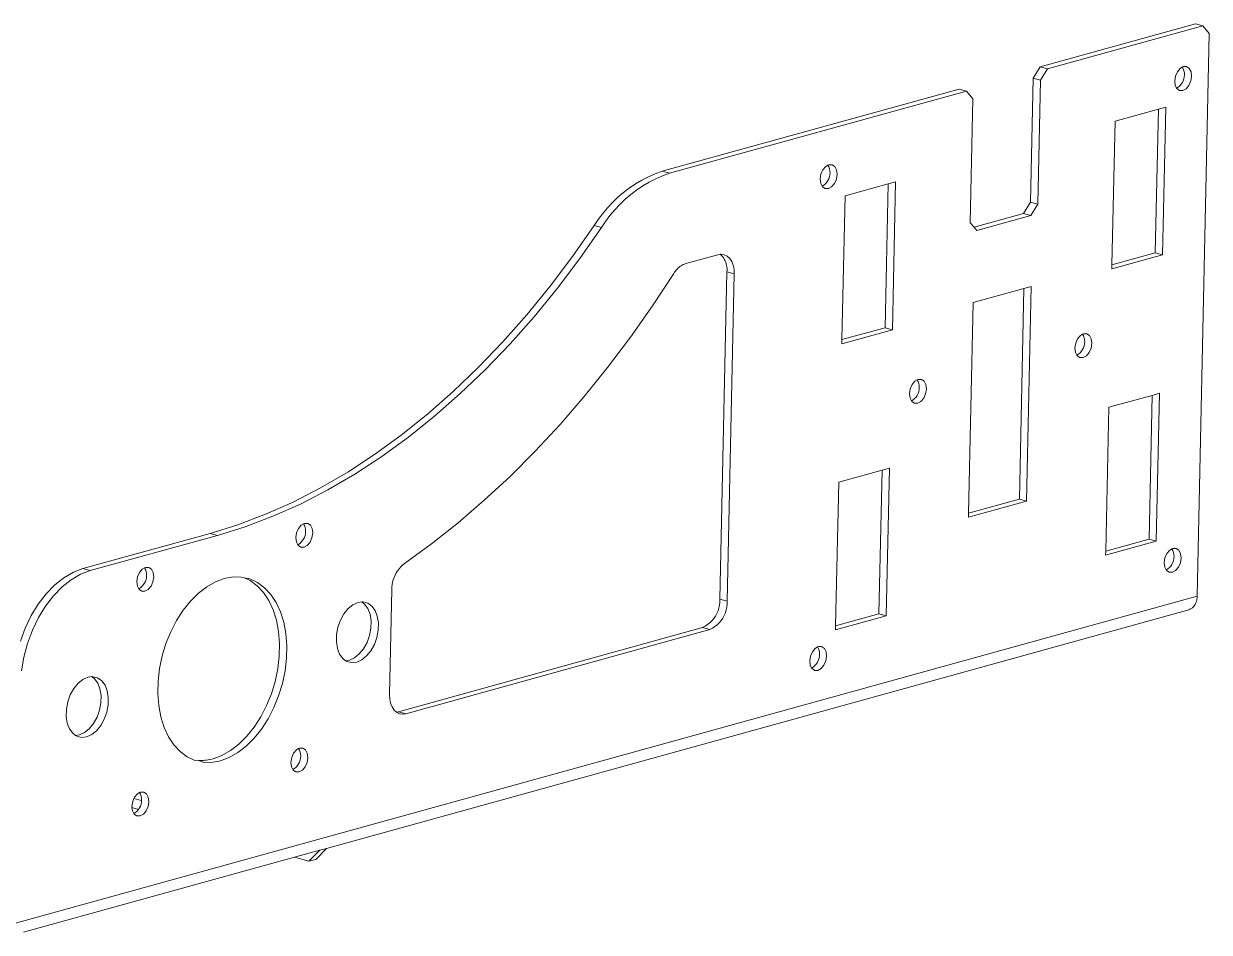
# Model space of a CAD drawing. Extents: x 0 to 2200, y 1000 to 1655.
# Drawn here: x 1069.7 to 1129.4, y 1254 to 1299.7 of the extents above; entities that cross this region are included whole.
import ezdxf

# ---------------------------------------------------------------- set-up
doc = ezdxf.new("R2010")
doc.units = 0
doc.layers.add('Layer0', color=7, linetype='BYLAYER', lineweight=5)

msp = doc.modelspace()

# ---------------------------------------------------------------- linework, layer by layer
at = {"layer": 'Layer0'}
for p, q in [((1128.748, 1299.716), (1120.928, 1297.552)), ((1129.114, 1299.615), (1121.295, 1297.451)), ((1129.114, 1299.615), (1128.748, 1299.716)), ((1129.444, 1299.229), (1129.114, 1299.615)), ((1128.827, 1270.875), (1129.444, 1299.229)), ((1120.578, 1296.978), (1120.928, 1297.552)), ((1120.928, 1297.552), (1121.295, 1297.451)), ((1121.295, 1297.451), (1120.944, 1296.877)), ((1127.836, 1297.295), (1127.739, 1297.075)), ((1127.976, 1297.464), (1127.836, 1297.295)), ((1128.09, 1297.537), (1127.976, 1297.464)), ((1128.14, 1297.554), (1128.09, 1297.537)), ((1128.136, 1297.445), (1128.09, 1297.537)), ((1128.168, 1297.348), (1128.136, 1297.445)), ((1128.302, 1297.554), (1128.14, 1297.554)), ((1128.188, 1297.247), (1128.168, 1297.348)), ((1128.194, 1297.145), (1128.188, 1297.247)), ((1128.437, 1297.462), (1128.302, 1297.554)), ((1128.525, 1297.292), (1128.437, 1297.462)), ((1128.552, 1297.071), (1128.525, 1297.292)), ((1120.578, 1296.978), (1120.442, 1290.73)), ((1120.944, 1296.877), (1120.578, 1296.978)), ((1120.809, 1290.629), (1120.944, 1296.877)), ((1127.739, 1297.075), (1127.702, 1296.836)), ((1127.702, 1296.836), (1127.729, 1296.615)), ((1127.729, 1296.615), (1127.797, 1296.472)), ((1127.961, 1296.594), (1128.029, 1296.67)), ((1128.029, 1296.67), (1128.087, 1296.755)), ((1128.087, 1296.755), (1128.133, 1296.846)), ((1128.133, 1296.846), (1128.167, 1296.943)), ((1128.167, 1296.943), (1128.187, 1297.043)), ((1128.187, 1297.043), (1128.194, 1297.145)), ((1128.278, 1296.444), (1128.418, 1296.612)), ((1128.418, 1296.612), (1128.515, 1296.832)), ((1128.515, 1296.832), (1128.552, 1297.071)), ((1116.849, 1296.423), (1101.89, 1292.284)), ((1117.215, 1296.323), (1102.256, 1292.183)), ((1117.215, 1296.323), (1116.849, 1296.423)), ((1117.545, 1295.936), (1117.215, 1296.323)), ((1127.797, 1296.472), (1127.883, 1296.527)), ((1127.797, 1296.472), (1127.817, 1296.446)), ((1127.817, 1296.446), (1127.952, 1296.354)), ((1127.883, 1296.527), (1127.961, 1296.594)), ((1127.952, 1296.354), (1128.114, 1296.353)), ((1128.114, 1296.353), (1128.278, 1296.444)), ((1117.545, 1295.936), (1117.409, 1289.689)), ((1126.88, 1295.414), (1124.701, 1294.811)), ((1126.88, 1295.414), (1126.723, 1288.169)), ((1127.251, 1295.517), (1126.88, 1295.414)), ((1127.089, 1288.068), (1127.251, 1295.517)), ((1124.701, 1294.811), (1124.544, 1287.566)), ((1110.128, 1292.525), (1109.987, 1292.356)), ((1110.242, 1292.597), (1110.128, 1292.525)), ((1110.291, 1292.615), (1110.242, 1292.597)), ((1110.287, 1292.506), (1110.242, 1292.597)), ((1110.32, 1292.409), (1110.287, 1292.506)), ((1110.453, 1292.615), (1110.291, 1292.615)), ((1110.588, 1292.522), (1110.453, 1292.615)), ((1110.676, 1292.353), (1110.588, 1292.522)), ((1100.87, 1291.835), (1100.55, 1291.646)), ((1101.201, 1292.004), (1100.87, 1291.835)), ((1101.542, 1292.154), (1101.201, 1292.004)), ((1101.568, 1291.903), (1101.237, 1291.734)), ((1101.89, 1292.284), (1101.542, 1292.154)), ((1101.908, 1292.053), (1101.568, 1291.903)), ((1101.89, 1292.284), (1102.256, 1292.183)), ((1102.256, 1292.183), (1101.908, 1292.053)), ((1109.891, 1292.136), (1109.853, 1291.897)), ((1109.853, 1291.897), (1109.881, 1291.676)), ((1109.987, 1292.356), (1109.891, 1292.136)), ((1110.238, 1291.816), (1110.284, 1291.907)), ((1110.284, 1291.907), (1110.318, 1292.004)), ((1110.318, 1292.004), (1110.339, 1292.104)), ((1110.34, 1292.308), (1110.32, 1292.409)), ((1110.339, 1292.104), (1110.346, 1292.206)), ((1110.346, 1292.206), (1110.34, 1292.308)), ((1110.57, 1291.673), (1110.666, 1291.893)), ((1110.666, 1291.893), (1110.703, 1292.132)), ((1110.703, 1292.132), (1110.676, 1292.353)), ((1100.241, 1291.44), (1099.944, 1291.216)), ((1100.55, 1291.646), (1100.241, 1291.44)), ((1100.607, 1291.339), (1100.31, 1291.115)), ((1100.916, 1291.545), (1100.607, 1291.339)), ((1101.237, 1291.734), (1100.916, 1291.545)), ((1109.881, 1291.676), (1109.948, 1291.533)), ((1109.948, 1291.533), (1110.034, 1291.588)), ((1109.948, 1291.533), (1109.969, 1291.507)), ((1109.969, 1291.507), (1110.104, 1291.415)), ((1110.034, 1291.588), (1110.112, 1291.655)), ((1110.104, 1291.415), (1110.265, 1291.414)), ((1110.112, 1291.655), (1110.181, 1291.731)), ((1110.181, 1291.731), (1110.238, 1291.816)), ((1110.265, 1291.414), (1110.429, 1291.505)), ((1110.429, 1291.505), (1110.57, 1291.673)), ((1113.281, 1291.651), (1111.102, 1291.048)), ((1113.281, 1291.651), (1113.124, 1284.406)), ((1113.652, 1291.754), (1113.281, 1291.651)), ((1113.49, 1284.305), (1113.652, 1291.754)), ((1099.392, 1290.718), (1099.138, 1290.446)), ((1099.661, 1290.975), (1099.392, 1290.718)), ((1099.944, 1291.216), (1099.661, 1290.975)), ((1100.027, 1290.874), (1099.758, 1290.617)), ((1100.31, 1291.115), (1100.027, 1290.874)), ((1111.102, 1291.048), (1110.945, 1283.803)), ((1120.092, 1290.156), (1120.442, 1290.73)), ((1120.442, 1290.73), (1120.809, 1290.629)), ((1098.901, 1290.16), (1098.68, 1289.86)), ((1099.138, 1290.446), (1098.901, 1290.16)), ((1099.267, 1290.059), (1099.047, 1289.759)), ((1099.505, 1290.345), (1099.267, 1290.059)), ((1099.758, 1290.617), (1099.505, 1290.345)), ((1120.092, 1290.156), (1117.599, 1289.466)), ((1117.738, 1289.302), (1120.458, 1290.055)), ((1120.458, 1290.055), (1120.092, 1290.156)), ((1120.809, 1290.629), (1120.458, 1290.055)), ((1097.384, 1287.988), (1098.478, 1289.548)), ((1098.844, 1289.448), (1097.751, 1287.887)), ((1098.68, 1289.86), (1098.478, 1289.548)), ((1098.478, 1289.548), (1098.844, 1289.448)), ((1099.047, 1289.759), (1098.844, 1289.448)), ((1117.599, 1289.466), (1117.409, 1289.689)), ((1117.738, 1289.302), (1117.599, 1289.466)), ((1096.25, 1286.489), (1097.384, 1287.988)), ((1097.751, 1287.887), (1096.617, 1286.388)), ((1104.702, 1288.083), (1103.08, 1287.634)), ((1104.702, 1288.083), (1104.815, 1288.104)), ((1104.815, 1288.104), (1104.867, 1288.106)), ((1104.875, 1288.047), (1104.815, 1288.104)), ((1104.867, 1288.106), (1105.025, 1288.081)), ((1104.929, 1287.985), (1104.875, 1288.047)), ((1104.979, 1287.92), (1104.929, 1287.985)), ((1105.024, 1287.851), (1104.979, 1287.92)), ((1105.062, 1287.778), (1105.024, 1287.851)), ((1105.025, 1288.081), (1105.169, 1288.011)), ((1105.095, 1287.703), (1105.062, 1287.778)), ((1105.122, 1287.625), (1105.095, 1287.703)), ((1105.169, 1288.011), (1105.295, 1287.897)), ((1105.295, 1287.897), (1105.397, 1287.745)), ((1105.397, 1287.745), (1105.471, 1287.559)), ((1124.539, 1287.362), (1127.089, 1288.068)), ((1126.723, 1288.169), (1124.544, 1287.566)), ((1126.723, 1288.169), (1127.089, 1288.068)), ((1102.488, 1287.142), (1101.413, 1285.507)), ((1102.522, 1287.198), (1102.488, 1287.142)), ((1102.559, 1287.252), (1102.522, 1287.198)), ((1102.6, 1287.303), (1102.559, 1287.252)), ((1102.644, 1287.352), (1102.6, 1287.303)), ((1102.69, 1287.399), (1102.644, 1287.352)), ((1102.739, 1287.442), (1102.69, 1287.399)), ((1102.791, 1287.482), (1102.739, 1287.442)), ((1102.845, 1287.52), (1102.791, 1287.482)), ((1102.901, 1287.553), (1102.845, 1287.52)), ((1102.959, 1287.584), (1102.901, 1287.553)), ((1103.019, 1287.611), (1102.959, 1287.584)), ((1103.08, 1287.634), (1103.019, 1287.611)), ((1105.159, 1287.218), (1104.801, 1270.734)), ((1105.142, 1287.545), (1105.122, 1287.625)), ((1105.156, 1287.464), (1105.142, 1287.545)), ((1105.164, 1287.382), (1105.156, 1287.464)), ((1105.159, 1287.218), (1105.165, 1287.3)), ((1105.525, 1287.117), (1105.159, 1287.218)), ((1105.165, 1287.3), (1105.164, 1287.382)), ((1105.167, 1270.633), (1105.525, 1287.117)), ((1105.471, 1287.559), (1105.514, 1287.347)), ((1105.514, 1287.347), (1105.525, 1287.117)), ((1124.544, 1287.566), (1124.539, 1287.362)), ((1095.079, 1285.057), (1096.25, 1286.489)), ((1120.482, 1286.479), (1120.111, 1286.376)), ((1120.247, 1275.666), (1120.482, 1286.479)), ((1096.617, 1286.388), (1095.445, 1284.956)), ((1120.111, 1286.376), (1117.558, 1285.669)), ((1120.111, 1286.376), (1119.88, 1275.767)), ((1101.413, 1285.507), (1100.3, 1283.926)), ((1117.558, 1285.669), (1117.327, 1275.06)), ((1093.872, 1283.694), (1095.079, 1285.057)), ((1095.445, 1284.956), (1094.239, 1283.593)), ((1110.94, 1283.599), (1113.49, 1284.305)), ((1113.124, 1284.406), (1110.945, 1283.803)), ((1113.124, 1284.406), (1113.49, 1284.305)), ((1123.067, 1284.085), (1122.953, 1284.012)), ((1123.117, 1284.103), (1123.067, 1284.085)), ((1123.112, 1283.993), (1123.067, 1284.085)), ((1123.278, 1284.102), (1123.117, 1284.103)), ((1123.413, 1284.01), (1123.278, 1284.102)), ((1092.634, 1282.403), (1093.872, 1283.694)), ((1094.239, 1283.593), (1093, 1282.302)), ((1100.3, 1283.926), (1099.15, 1282.4)), ((1110.945, 1283.803), (1110.94, 1283.599)), ((1122.716, 1283.623), (1122.679, 1283.384)), ((1122.812, 1283.844), (1122.716, 1283.623)), ((1122.953, 1284.012), (1122.812, 1283.844)), ((1123.11, 1283.394), (1123.143, 1283.491)), ((1123.145, 1283.896), (1123.112, 1283.993)), ((1123.143, 1283.491), (1123.164, 1283.591)), ((1123.165, 1283.796), (1123.145, 1283.896)), ((1123.164, 1283.591), (1123.171, 1283.693)), ((1123.171, 1283.693), (1123.165, 1283.796)), ((1123.501, 1283.841), (1123.413, 1284.01)), ((1123.491, 1283.381), (1123.529, 1283.62)), ((1123.529, 1283.62), (1123.501, 1283.841)), ((1122.679, 1283.384), (1122.706, 1283.163)), ((1122.706, 1283.163), (1122.774, 1283.02)), ((1122.774, 1283.02), (1122.86, 1283.076)), ((1122.774, 1283.02), (1122.794, 1282.994)), ((1122.794, 1282.994), (1122.929, 1282.902)), ((1122.86, 1283.076), (1122.937, 1283.142)), ((1122.929, 1282.902), (1123.091, 1282.901)), ((1122.937, 1283.142), (1123.006, 1283.218)), ((1123.006, 1283.218), (1123.064, 1283.303)), ((1123.064, 1283.303), (1123.11, 1283.394)), ((1123.091, 1282.901), (1123.254, 1282.992)), ((1123.254, 1282.992), (1123.395, 1283.16)), ((1123.395, 1283.16), (1123.491, 1283.381)), ((1091.366, 1281.188), (1092.634, 1282.403)), ((1093, 1282.302), (1091.732, 1281.087)), ((1099.15, 1282.4), (1097.967, 1280.934)), ((1114.624, 1281.707), (1114.483, 1281.539)), ((1114.738, 1281.78), (1114.624, 1281.707)), ((1114.787, 1281.798), (1114.738, 1281.78)), ((1114.783, 1281.688), (1114.738, 1281.78)), ((1114.816, 1281.591), (1114.783, 1281.688)), ((1114.949, 1281.797), (1114.787, 1281.798)), ((1115.084, 1281.705), (1114.949, 1281.797)), ((1115.172, 1281.536), (1115.084, 1281.705)), ((1090.072, 1280.051), (1091.366, 1281.188)), ((1091.732, 1281.087), (1090.438, 1279.95)), ((1114.387, 1281.318), (1114.349, 1281.079)), ((1114.483, 1281.539), (1114.387, 1281.318)), ((1114.734, 1280.998), (1114.78, 1281.089)), ((1114.78, 1281.089), (1114.814, 1281.186)), ((1114.814, 1281.186), (1114.835, 1281.286)), ((1114.835, 1281.491), (1114.816, 1281.591)), ((1114.842, 1281.389), (1114.835, 1281.491)), ((1114.835, 1281.286), (1114.842, 1281.389)), ((1115.162, 1281.076), (1115.199, 1281.315)), ((1115.199, 1281.315), (1115.172, 1281.536)), ((1126.938, 1281.1), (1126.567, 1280.997)), ((1126.776, 1273.651), (1126.938, 1281.1)), ((1097.967, 1280.934), (1096.752, 1279.529)), ((1114.349, 1281.079), (1114.377, 1280.859)), ((1114.377, 1280.859), (1114.444, 1280.715)), ((1114.444, 1280.715), (1114.53, 1280.771)), ((1114.444, 1280.715), (1114.465, 1280.689)), ((1114.465, 1280.689), (1114.6, 1280.597)), ((1114.53, 1280.771), (1114.608, 1280.837)), ((1114.6, 1280.597), (1114.761, 1280.596)), ((1114.608, 1280.837), (1114.676, 1280.914)), ((1114.676, 1280.914), (1114.734, 1280.998)), ((1114.761, 1280.596), (1114.925, 1280.687)), ((1114.925, 1280.687), (1115.066, 1280.855)), ((1115.066, 1280.855), (1115.162, 1281.076)), ((1126.567, 1280.997), (1124.388, 1280.394)), ((1126.567, 1280.997), (1126.409, 1273.752)), ((1088.754, 1278.995), (1090.072, 1280.051)), ((1090.438, 1279.95), (1089.121, 1278.894)), ((1124.388, 1280.394), (1124.23, 1273.149)), ((1096.752, 1279.529), (1095.506, 1278.189)), ((1087.417, 1278.022), (1088.754, 1278.995)), ((1089.121, 1278.894), (1087.783, 1277.921)), ((1095.506, 1278.189), (1094.234, 1276.915)), ((1086.062, 1277.135), (1087.417, 1278.022)), ((1087.783, 1277.921), (1086.428, 1277.034)), ((1084.693, 1276.335), (1086.062, 1277.135)), ((1086.428, 1277.034), (1085.06, 1276.234)), ((1094.234, 1276.915), (1092.936, 1275.71)), ((1112.968, 1277.234), (1110.789, 1276.631)), ((1112.968, 1277.234), (1112.81, 1269.989)), ((1113.339, 1277.337), (1112.968, 1277.234)), ((1113.177, 1269.888), (1113.339, 1277.337)), ((1083.313, 1275.625), (1084.693, 1276.335)), ((1110.789, 1276.631), (1110.631, 1269.386)), ((1085.06, 1276.234), (1083.68, 1275.524)), ((1092.936, 1275.71), (1091.615, 1274.576)), ((1119.88, 1275.767), (1117.327, 1275.06)), ((1119.88, 1275.767), (1120.247, 1275.666)), ((1081.926, 1275.006), (1083.313, 1275.625)), ((1083.68, 1275.524), (1082.293, 1274.905)), ((1117.323, 1274.856), (1120.247, 1275.666)), ((1080.535, 1274.48), (1081.926, 1275.006)), ((1082.293, 1274.905), (1080.901, 1274.379)), ((1083.837, 1274.531), (1083.723, 1274.458)), ((1083.887, 1274.549), (1083.837, 1274.531)), ((1083.883, 1274.439), (1083.837, 1274.531)), ((1084.049, 1274.548), (1083.887, 1274.549)), ((1084.184, 1274.456), (1084.049, 1274.548)), ((1091.615, 1274.576), (1090.274, 1273.515)), ((1117.327, 1275.06), (1117.323, 1274.856)), ((1079.142, 1274.047), (1072.731, 1272.273)), ((1073.098, 1272.172), (1079.508, 1273.946)), ((1079.142, 1274.047), (1080.535, 1274.48)), ((1079.508, 1273.946), (1079.142, 1274.047)), ((1080.901, 1274.379), (1079.508, 1273.946)), ((1083.486, 1274.069), (1083.449, 1273.83)), ((1083.583, 1274.29), (1083.486, 1274.069)), ((1083.723, 1274.458), (1083.583, 1274.29)), ((1083.88, 1273.84), (1083.914, 1273.937)), ((1083.915, 1274.342), (1083.883, 1274.439)), ((1083.914, 1273.937), (1083.934, 1274.037)), ((1083.935, 1274.242), (1083.915, 1274.342)), ((1083.934, 1274.037), (1083.941, 1274.139)), ((1083.941, 1274.139), (1083.935, 1274.242)), ((1084.271, 1274.286), (1084.184, 1274.456)), ((1084.261, 1273.827), (1084.299, 1274.065)), ((1084.299, 1274.065), (1084.271, 1274.286)), ((1083.449, 1273.83), (1083.476, 1273.609)), ((1083.476, 1273.609), (1083.544, 1273.466)), ((1083.544, 1273.466), (1083.63, 1273.522)), ((1083.544, 1273.466), (1083.564, 1273.44)), ((1083.564, 1273.44), (1083.699, 1273.348)), ((1083.63, 1273.522), (1083.708, 1273.588)), ((1083.699, 1273.348), (1083.861, 1273.347)), ((1083.708, 1273.588), (1083.776, 1273.664)), ((1083.776, 1273.664), (1083.834, 1273.749)), ((1083.834, 1273.749), (1083.88, 1273.84)), ((1083.861, 1273.347), (1084.024, 1273.438)), ((1084.024, 1273.438), (1084.165, 1273.606)), ((1084.165, 1273.606), (1084.261, 1273.827)), ((1090.274, 1273.515), (1088.915, 1272.529)), ((1124.226, 1272.945), (1126.776, 1273.651)), ((1126.409, 1273.752), (1124.23, 1273.149)), ((1126.409, 1273.752), (1126.776, 1273.651)), ((1124.23, 1273.149), (1124.226, 1272.945)), ((1127.212, 1272.806), (1127.174, 1272.567)), ((1127.308, 1273.026), (1127.212, 1272.806)), ((1127.449, 1273.195), (1127.308, 1273.026)), ((1127.563, 1273.267), (1127.449, 1273.195)), ((1127.612, 1273.285), (1127.563, 1273.267)), ((1127.608, 1273.176), (1127.563, 1273.267)), ((1127.641, 1273.079), (1127.608, 1273.176)), ((1127.774, 1273.285), (1127.612, 1273.285)), ((1127.639, 1272.674), (1127.66, 1272.774)), ((1127.661, 1272.978), (1127.641, 1273.079)), ((1127.66, 1272.774), (1127.667, 1272.876)), ((1127.667, 1272.876), (1127.661, 1272.978)), ((1127.909, 1273.192), (1127.774, 1273.285)), ((1127.997, 1273.023), (1127.909, 1273.192)), ((1127.987, 1272.563), (1128.024, 1272.802)), ((1128.024, 1272.802), (1127.997, 1273.023)), ((1072.246, 1272.09), (1072.731, 1272.273)), ((1073.098, 1272.172), (1072.613, 1271.989)), ((1072.731, 1272.273), (1073.098, 1272.172)), ((1075.717, 1272.242), (1075.576, 1272.074)), ((1075.831, 1272.315), (1075.717, 1272.242)), ((1075.881, 1272.333), (1075.831, 1272.315)), ((1075.876, 1272.223), (1075.831, 1272.315)), ((1075.909, 1272.126), (1075.876, 1272.223)), ((1076.042, 1272.332), (1075.881, 1272.333)), ((1075.929, 1272.026), (1075.909, 1272.126)), ((1076.177, 1272.24), (1076.042, 1272.332)), ((1076.265, 1272.071), (1076.177, 1272.24)), ((1088.575, 1272.16), (1088.508, 1272.053)), ((1088.649, 1272.262), (1088.575, 1272.16)), ((1088.731, 1272.358), (1088.649, 1272.262)), ((1088.82, 1272.447), (1088.731, 1272.358)), ((1088.915, 1272.529), (1088.82, 1272.447)), ((1127.174, 1272.567), (1127.202, 1272.346)), ((1127.202, 1272.346), (1127.27, 1272.203)), ((1127.27, 1272.203), (1127.355, 1272.258)), ((1127.27, 1272.203), (1127.29, 1272.177)), ((1127.29, 1272.177), (1127.425, 1272.085)), ((1127.355, 1272.258), (1127.433, 1272.325)), ((1127.433, 1272.325), (1127.502, 1272.401)), ((1127.502, 1272.401), (1127.559, 1272.485)), ((1127.559, 1272.485), (1127.605, 1272.577)), ((1127.586, 1272.084), (1127.75, 1272.175)), ((1127.605, 1272.577), (1127.639, 1272.674)), ((1127.75, 1272.175), (1127.891, 1272.343)), ((1127.891, 1272.343), (1127.987, 1272.563)), ((1071.309, 1271.448), (1071.769, 1271.813)), ((1072.136, 1271.712), (1071.676, 1271.347)), ((1071.769, 1271.813), (1072.246, 1272.09)), ((1072.613, 1271.989), (1072.136, 1271.712)), ((1075.48, 1271.854), (1075.443, 1271.615)), ((1075.443, 1271.615), (1075.47, 1271.394)), ((1075.576, 1272.074), (1075.48, 1271.854)), ((1075.77, 1271.449), (1075.827, 1271.533)), ((1075.827, 1271.533), (1075.874, 1271.625)), ((1075.874, 1271.625), (1075.907, 1271.721)), ((1075.907, 1271.721), (1075.928, 1271.822)), ((1075.928, 1271.822), (1075.935, 1271.924)), ((1075.935, 1271.924), (1075.929, 1272.026)), ((1076.159, 1271.391), (1076.255, 1271.611)), ((1076.255, 1271.611), (1076.292, 1271.85)), ((1076.292, 1271.85), (1076.265, 1272.071)), ((1079.404, 1271.606), (1078.968, 1271.358)), ((1079.847, 1271.771), (1079.404, 1271.606)), ((1080.289, 1271.85), (1079.847, 1271.771)), ((1080.72, 1271.843), (1080.289, 1271.85)), ((1080.83, 1271.827), (1080.72, 1271.843)), ((1080.865, 1271.81), (1080.83, 1271.827)), ((1081.133, 1271.749), (1080.865, 1271.81)), ((1080.865, 1271.81), (1081.153, 1271.67)), ((1081.52, 1271.57), (1081.133, 1271.749)), ((1081.153, 1271.67), (1081.508, 1271.409)), ((1081.874, 1271.308), (1081.52, 1271.57)), ((1088.325, 1271.585), (1088.302, 1271.462)), ((1088.358, 1271.707), (1088.325, 1271.585)), ((1088.399, 1271.826), (1088.358, 1271.707)), ((1088.449, 1271.942), (1088.399, 1271.826)), ((1088.508, 1272.053), (1088.449, 1271.942)), ((1127.425, 1272.085), (1127.586, 1272.084)), ((1070.479, 1270.483), (1070.877, 1271.001)), ((1070.877, 1271.001), (1071.309, 1271.448)), ((1071.676, 1271.347), (1071.243, 1270.9)), ((1075.47, 1271.394), (1075.538, 1271.25)), ((1075.538, 1271.25), (1075.623, 1271.306)), ((1075.538, 1271.25), (1075.558, 1271.224)), ((1075.558, 1271.224), (1075.693, 1271.132)), ((1075.623, 1271.306), (1075.701, 1271.373)), ((1075.693, 1271.132), (1075.854, 1271.132)), ((1075.701, 1271.373), (1075.77, 1271.449)), ((1075.854, 1271.132), (1076.018, 1271.222)), ((1076.018, 1271.222), (1076.159, 1271.391)), ((1078.546, 1271.033), (1078.146, 1270.636)), ((1078.968, 1271.358), (1078.546, 1271.033)), ((1081.508, 1271.409), (1081.822, 1271.072)), ((1081.822, 1271.072), (1082.091, 1270.663)), ((1082.189, 1270.971), (1081.874, 1271.308)), ((1082.458, 1270.562), (1082.189, 1270.971)), ((1088.283, 1271.211), (1088.169, 1265.929)), ((1088.288, 1271.336), (1088.283, 1271.211)), ((1088.302, 1271.462), (1088.288, 1271.336)), ((1128.827, 1270.875), (1069.332, 1254.411)), ((1070.126, 1269.903), (1070.479, 1270.483)), ((1070.846, 1270.382), (1070.492, 1269.802)), ((1071.243, 1270.9), (1070.846, 1270.382)), ((1078.146, 1270.636), (1077.776, 1270.174)), ((1082.091, 1270.663), (1082.31, 1270.191)), ((1082.676, 1270.091), (1082.458, 1270.562)), ((1086.325, 1270.451), (1086.082, 1270.256)), ((1086.58, 1270.565), (1086.325, 1270.451)), ((1086.772, 1270.593), (1086.58, 1270.565)), ((1086.833, 1270.591), (1086.772, 1270.593)), ((1086.772, 1270.593), (1086.91, 1270.483)), ((1087.07, 1270.529), (1086.833, 1270.591)), ((1086.91, 1270.483), (1087.074, 1270.259)), ((1087.276, 1270.382), (1087.07, 1270.529)), ((1087.44, 1270.158), (1087.276, 1270.382)), ((1104.754, 1270.292), (1104.784, 1270.437)), ((1104.784, 1270.437), (1104.8, 1270.585)), ((1104.8, 1270.585), (1104.801, 1270.734)), ((1104.801, 1270.734), (1105.167, 1270.633)), ((1105.12, 1270.191), (1105.15, 1270.336)), ((1105.15, 1270.336), (1105.166, 1270.484)), ((1105.166, 1270.484), (1105.167, 1270.633)), ((1128.591, 1270.3), (1128.643, 1270.35)), ((1128.643, 1270.35), (1128.689, 1270.404)), ((1128.689, 1270.404), (1128.73, 1270.463)), ((1128.73, 1270.463), (1128.764, 1270.526)), ((1128.764, 1270.526), (1128.791, 1270.592)), ((1128.791, 1270.592), (1128.811, 1270.661)), ((1128.811, 1270.661), (1128.824, 1270.732)), ((1128.824, 1270.732), (1128.83, 1270.803)), ((1128.83, 1270.803), (1128.827, 1270.875)), ((1069.823, 1269.274), (1070.126, 1269.903)), ((1070.492, 1269.802), (1070.19, 1269.173)), ((1077.776, 1270.174), (1077.443, 1269.657)), ((1082.31, 1270.191), (1082.474, 1269.666)), ((1082.84, 1269.565), (1082.676, 1270.091)), ((1084.999, 1258.177), (1128.408, 1270.189)), ((1085.867, 1269.992), (1085.691, 1269.674)), ((1086.082, 1270.256), (1085.867, 1269.992)), ((1087.074, 1270.259), (1087.186, 1269.971)), ((1087.186, 1269.971), (1087.239, 1269.637)), ((1087.552, 1269.87), (1087.44, 1270.158)), ((1087.606, 1269.536), (1087.552, 1269.87)), ((1104.402, 1269.646), (1104.497, 1269.76)), ((1104.497, 1269.76), (1104.58, 1269.883)), ((1104.58, 1269.883), (1104.652, 1270.013)), ((1104.652, 1270.013), (1104.709, 1270.15)), ((1104.709, 1270.15), (1104.754, 1270.292)), ((1104.863, 1269.659), (1104.947, 1269.782)), ((1104.947, 1269.782), (1105.018, 1269.912)), ((1105.018, 1269.912), (1105.076, 1270.049)), ((1105.076, 1270.049), (1105.12, 1270.191)), ((1110.627, 1269.182), (1113.177, 1269.888)), ((1112.81, 1269.989), (1110.631, 1269.386)), ((1112.81, 1269.989), (1113.177, 1269.888)), ((1128.408, 1270.189), (1128.472, 1270.22)), ((1128.472, 1270.22), (1128.534, 1270.257)), ((1128.534, 1270.257), (1128.591, 1270.3)), ((1069.578, 1268.608), (1069.823, 1269.274)), ((1070.19, 1269.173), (1069.944, 1268.507)), ((1077.443, 1269.657), (1077.153, 1269.094)), ((1082.474, 1269.666), (1082.58, 1269.096)), ((1082.947, 1268.995), (1082.84, 1269.565)), ((1085.565, 1269.321), (1085.496, 1268.952)), ((1085.691, 1269.674), (1085.565, 1269.321)), ((1087.231, 1269.275), (1087.162, 1268.906)), ((1087.239, 1269.637), (1087.231, 1269.275)), ((1087.529, 1268.805), (1087.598, 1269.174)), ((1087.598, 1269.174), (1087.606, 1269.536)), ((1103.925, 1269.297), (1088.626, 1265.064)), ((1088.992, 1264.963), (1104.291, 1269.196)), ((1103.925, 1269.297), (1104.056, 1269.366)), ((1104.291, 1269.196), (1103.925, 1269.297)), ((1104.056, 1269.366), (1104.18, 1269.448)), ((1104.18, 1269.448), (1104.296, 1269.541)), ((1104.291, 1269.196), (1104.423, 1269.265)), ((1104.296, 1269.541), (1104.402, 1269.646)), ((1104.423, 1269.265), (1104.547, 1269.347)), ((1104.547, 1269.347), (1104.662, 1269.44)), ((1104.662, 1269.44), (1104.768, 1269.545)), ((1104.768, 1269.545), (1104.863, 1269.659)), ((1110.631, 1269.386), (1110.627, 1269.182)), ((1077.153, 1269.094), (1076.911, 1268.495)), ((1082.58, 1269.096), (1082.627, 1268.492)), ((1082.994, 1268.391), (1082.947, 1268.995)), ((1085.496, 1268.952), (1085.489, 1268.59)), ((1085.489, 1268.59), (1085.542, 1268.255)), ((1087.036, 1268.553), (1086.861, 1268.235)), ((1087.162, 1268.906), (1087.036, 1268.553)), ((1087.403, 1268.452), (1087.529, 1268.805)), ((1069.944, 1268.507), (1069.761, 1267.818)), ((1076.911, 1268.495), (1076.722, 1267.872)), ((1082.627, 1268.492), (1082.614, 1267.865)), ((1082.98, 1267.764), (1082.994, 1268.391)), ((1085.542, 1268.255), (1085.654, 1267.968)), ((1085.654, 1267.968), (1085.818, 1267.744)), ((1086.645, 1267.971), (1086.403, 1267.776)), ((1086.861, 1268.235), (1086.645, 1267.971)), ((1087.012, 1267.87), (1087.227, 1268.134)), ((1087.227, 1268.134), (1087.403, 1268.452)), ((1109.46, 1268.087), (1109.363, 1267.867)), ((1109.6, 1268.255), (1109.46, 1268.087)), ((1109.714, 1268.328), (1109.6, 1268.255)), ((1109.764, 1268.346), (1109.714, 1268.328)), ((1109.76, 1268.237), (1109.714, 1268.328)), ((1109.792, 1268.14), (1109.76, 1268.237)), ((1109.926, 1268.345), (1109.764, 1268.346)), ((1109.812, 1268.039), (1109.792, 1268.14)), ((1109.818, 1267.937), (1109.812, 1268.039)), ((1110.061, 1268.253), (1109.926, 1268.345)), ((1110.149, 1268.084), (1110.061, 1268.253)), ((1110.176, 1267.863), (1110.149, 1268.084)), ((1069.761, 1267.818), (1069.643, 1267.119)), ((1076.722, 1267.872), (1076.589, 1267.235)), ((1082.614, 1267.865), (1082.54, 1267.228)), ((1082.906, 1267.127), (1082.98, 1267.764)), ((1085.818, 1267.744), (1085.956, 1267.634)), ((1086.148, 1267.662), (1085.956, 1267.634)), ((1085.956, 1267.634), (1086.024, 1267.596)), ((1086.024, 1267.596), (1086.261, 1267.534)), ((1086.403, 1267.776), (1086.148, 1267.662)), ((1086.261, 1267.534), (1086.514, 1267.561)), ((1086.514, 1267.561), (1086.77, 1267.675)), ((1086.77, 1267.675), (1087.012, 1267.87)), ((1109.363, 1267.867), (1109.326, 1267.628)), ((1109.326, 1267.628), (1109.353, 1267.407)), ((1109.353, 1267.407), (1109.421, 1267.263)), ((1109.507, 1267.319), (1109.585, 1267.386)), ((1109.585, 1267.386), (1109.653, 1267.462)), ((1109.653, 1267.462), (1109.711, 1267.546)), ((1109.711, 1267.546), (1109.757, 1267.638)), ((1109.757, 1267.638), (1109.791, 1267.734)), ((1109.791, 1267.734), (1109.811, 1267.835)), ((1109.811, 1267.835), (1109.818, 1267.937)), ((1109.901, 1267.235), (1110.042, 1267.404)), ((1110.042, 1267.404), (1110.139, 1267.624)), ((1110.139, 1267.624), (1110.176, 1267.863)), ((1072.981, 1266.802), (1072.726, 1266.688)), ((1073.173, 1266.83), (1072.981, 1266.802)), ((1073.234, 1266.828), (1073.173, 1266.83)), ((1073.173, 1266.83), (1073.311, 1266.72)), ((1073.471, 1266.766), (1073.234, 1266.828)), ((1073.677, 1266.619), (1073.471, 1266.766)), ((1076.589, 1267.235), (1076.515, 1266.598)), ((1082.54, 1267.228), (1082.407, 1266.592)), ((1082.774, 1266.491), (1082.906, 1267.127)), ((1109.421, 1267.263), (1109.507, 1267.319)), ((1109.421, 1267.263), (1109.441, 1267.237)), ((1109.441, 1267.237), (1109.576, 1267.145)), ((1109.576, 1267.145), (1109.738, 1267.145)), ((1109.738, 1267.145), (1109.901, 1267.235)), ((1072.268, 1266.229), (1072.092, 1265.911)), ((1072.483, 1266.493), (1072.268, 1266.229)), ((1072.726, 1266.688), (1072.483, 1266.493)), ((1073.311, 1266.72), (1073.475, 1266.496)), ((1073.475, 1266.496), (1073.587, 1266.208)), ((1073.587, 1266.208), (1073.64, 1265.874)), ((1073.841, 1266.395), (1073.677, 1266.619)), ((1073.953, 1266.107), (1073.841, 1266.395)), ((1076.515, 1266.598), (1076.502, 1265.972)), ((1082.407, 1266.592), (1082.218, 1265.969)), ((1082.584, 1265.868), (1082.774, 1266.491)), ((1072.092, 1265.911), (1071.966, 1265.557)), ((1073.64, 1265.874), (1073.632, 1265.512)), ((1074.007, 1265.773), (1073.953, 1266.107)), ((1073.999, 1265.411), (1074.007, 1265.773)), ((1076.502, 1265.972), (1076.549, 1265.368)), ((1082.218, 1265.969), (1081.976, 1265.37)), ((1082.343, 1265.269), (1082.584, 1265.868)), ((1088.18, 1265.699), (1088.169, 1265.929)), ((1088.223, 1265.487), (1088.18, 1265.699)), ((1071.898, 1265.189), (1071.89, 1264.827)), ((1071.966, 1265.557), (1071.898, 1265.189)), ((1073.564, 1265.143), (1073.438, 1264.79)), ((1073.632, 1265.512), (1073.564, 1265.143)), ((1073.804, 1264.689), (1073.93, 1265.042)), ((1073.93, 1265.042), (1073.999, 1265.411)), ((1076.549, 1265.368), (1076.655, 1264.798)), ((1081.976, 1265.37), (1081.686, 1264.806)), ((1082.052, 1264.705), (1082.343, 1265.269)), ((1088.297, 1265.301), (1088.223, 1265.487)), ((1088.399, 1265.148), (1088.297, 1265.301)), ((1088.525, 1265.035), (1088.399, 1265.148)), ((1088.525, 1265.035), (1088.626, 1265.064)), ((1088.669, 1264.964), (1088.525, 1265.035)), ((1088.626, 1265.064), (1088.992, 1264.963)), ((1088.827, 1264.94), (1088.669, 1264.964)), ((1071.89, 1264.827), (1071.943, 1264.492)), ((1071.943, 1264.492), (1072.055, 1264.205)), ((1073.262, 1264.472), (1073.047, 1264.208)), ((1073.438, 1264.79), (1073.262, 1264.472)), ((1073.413, 1264.107), (1073.628, 1264.371)), ((1073.628, 1264.371), (1073.804, 1264.689)), ((1076.655, 1264.798), (1076.819, 1264.272)), ((1081.686, 1264.806), (1081.353, 1264.289)), ((1081.719, 1264.188), (1082.052, 1264.705)), ((1088.992, 1264.963), (1088.827, 1264.94)), ((1072.055, 1264.205), (1072.219, 1263.981)), ((1072.219, 1263.981), (1072.357, 1263.871)), ((1072.549, 1263.899), (1072.357, 1263.871)), ((1072.357, 1263.871), (1072.426, 1263.833)), ((1072.426, 1263.833), (1072.662, 1263.771)), ((1072.804, 1264.013), (1072.549, 1263.899)), ((1072.662, 1263.771), (1072.916, 1263.798)), ((1073.047, 1264.208), (1072.804, 1264.013)), ((1072.916, 1263.798), (1073.171, 1263.912)), ((1073.171, 1263.912), (1073.413, 1264.107)), ((1076.819, 1264.272), (1077.038, 1263.801)), ((1077.038, 1263.801), (1077.307, 1263.392)), ((1080.983, 1263.828), (1080.583, 1263.431)), ((1081.353, 1264.289), (1080.983, 1263.828)), ((1081.349, 1263.727), (1081.719, 1264.188)), ((1077.307, 1263.392), (1077.621, 1263.054)), ((1080.583, 1263.431), (1080.161, 1263.105)), ((1080.528, 1263.004), (1080.95, 1263.33)), ((1080.95, 1263.33), (1081.349, 1263.727)), ((1083.591, 1263.213), (1083.477, 1263.14)), ((1083.641, 1263.231), (1083.591, 1263.213)), ((1083.637, 1263.121), (1083.591, 1263.213)), ((1083.803, 1263.23), (1083.641, 1263.231)), ((1083.938, 1263.138), (1083.803, 1263.23)), ((1077.621, 1263.054), (1077.975, 1262.793)), ((1077.975, 1262.793), (1078.299, 1262.637)), ((1078.299, 1262.637), (1078.363, 1262.614)), ((1078.363, 1262.614), (1078.463, 1262.615)), ((1078.463, 1262.615), (1078.545, 1262.609)), ((1078.545, 1262.609), (1078.776, 1262.52)), ((1078.545, 1262.609), (1078.628, 1262.606)), ((1078.628, 1262.606), (1078.71, 1262.606)), ((1078.71, 1262.606), (1078.793, 1262.609)), ((1078.793, 1262.609), (1078.876, 1262.615)), ((1078.876, 1262.615), (1078.958, 1262.625)), ((1078.958, 1262.625), (1079.04, 1262.637)), ((1079.04, 1262.637), (1079.121, 1262.653)), ((1079.121, 1262.653), (1079.202, 1262.671)), ((1079.202, 1262.671), (1079.281, 1262.693)), ((1079.207, 1262.512), (1079.648, 1262.592)), ((1079.724, 1262.858), (1079.281, 1262.693)), ((1079.648, 1262.592), (1080.091, 1262.757)), ((1080.161, 1263.105), (1079.724, 1262.858)), ((1080.091, 1262.757), (1080.528, 1263.004)), ((1083.24, 1262.752), (1083.203, 1262.513)), ((1083.337, 1262.972), (1083.24, 1262.752)), ((1083.477, 1263.14), (1083.337, 1262.972)), ((1083.634, 1262.523), (1083.668, 1262.619)), ((1083.669, 1263.024), (1083.637, 1263.121)), ((1083.668, 1262.619), (1083.688, 1262.72)), ((1083.689, 1262.924), (1083.669, 1263.024)), ((1083.688, 1262.72), (1083.695, 1262.822)), ((1083.695, 1262.822), (1083.689, 1262.924)), ((1084.025, 1262.969), (1083.938, 1263.138)), ((1084.015, 1262.509), (1084.053, 1262.748)), ((1084.053, 1262.748), (1084.025, 1262.969)), ((1078.776, 1262.52), (1079.207, 1262.512)), ((1083.203, 1262.513), (1083.23, 1262.292)), ((1083.23, 1262.292), (1083.298, 1262.148)), ((1083.298, 1262.148), (1083.384, 1262.204)), ((1083.298, 1262.148), (1083.318, 1262.122)), ((1083.318, 1262.122), (1083.453, 1262.03)), ((1083.384, 1262.204), (1083.462, 1262.271)), ((1083.453, 1262.03), (1083.615, 1262.03)), ((1083.462, 1262.271), (1083.53, 1262.347)), ((1083.53, 1262.347), (1083.588, 1262.431)), ((1083.588, 1262.431), (1083.634, 1262.523)), ((1083.615, 1262.03), (1083.778, 1262.12)), ((1083.778, 1262.12), (1083.919, 1262.289)), ((1083.919, 1262.289), (1084.015, 1262.509)), ((1075.471, 1260.925), (1075.33, 1260.756)), ((1075.585, 1260.998), (1075.471, 1260.925)), ((1075.635, 1261.015), (1075.585, 1260.998)), ((1075.63, 1260.906), (1075.585, 1260.998)), ((1075.663, 1260.809), (1075.63, 1260.906)), ((1075.796, 1261.015), (1075.635, 1261.015)), ((1075.683, 1260.708), (1075.663, 1260.809)), ((1075.931, 1260.923), (1075.796, 1261.015)), ((1076.019, 1260.753), (1075.931, 1260.923)), ((1075.234, 1260.536), (1075.197, 1260.297)), ((1075.197, 1260.297), (1075.197, 1260.242)), ((1075.197, 1260.242), (1075.224, 1260.076)), ((1075.197, 1260.242), (1075.524, 1260.131)), ((1075.298, 1260.698), (1075.234, 1260.536)), ((1075.33, 1260.756), (1075.298, 1260.698)), ((1075.678, 1260.593), (1075.298, 1260.698)), ((1075.524, 1260.131), (1075.581, 1260.216)), ((1075.581, 1260.216), (1075.628, 1260.307)), ((1075.628, 1260.307), (1075.661, 1260.404)), ((1075.661, 1260.404), (1075.682, 1260.504)), ((1075.678, 1260.593), (1075.683, 1260.708)), ((1075.682, 1260.504), (1075.678, 1260.593)), ((1075.913, 1260.073), (1076.009, 1260.294)), ((1076.009, 1260.294), (1076.046, 1260.532)), ((1076.046, 1260.532), (1076.019, 1260.753)), ((1075.224, 1260.076), (1075.272, 1259.963)), ((1075.292, 1259.933), (1075.272, 1259.963)), ((1075.324, 1259.949), (1075.292, 1259.933)), ((1075.292, 1259.933), (1075.312, 1259.907)), ((1075.312, 1259.907), (1075.447, 1259.815)), ((1075.324, 1259.949), (1075.377, 1259.988)), ((1075.377, 1259.988), (1075.455, 1260.055)), ((1075.447, 1259.815), (1075.608, 1259.814)), ((1075.455, 1260.055), (1075.524, 1260.131)), ((1075.608, 1259.814), (1075.772, 1259.905)), ((1075.772, 1259.905), (1075.913, 1260.073)), ((1083.381, 1257.729), (1084.659, 1258.083)), ((1084.109, 1257.529), (1084.659, 1258.083)), ((1084.999, 1258.177), (1084.449, 1257.623)), ((1084.659, 1258.083), (1084.999, 1258.177)), ((1069.734, 1253.953), (1083.381, 1257.729)), ((1084.109, 1257.529), (1083.381, 1257.729)), ((1084.449, 1257.623), (1084.109, 1257.529))]:
    msp.add_line(p, q, dxfattribs=at)

doc.saveas('drawing.dxf')
